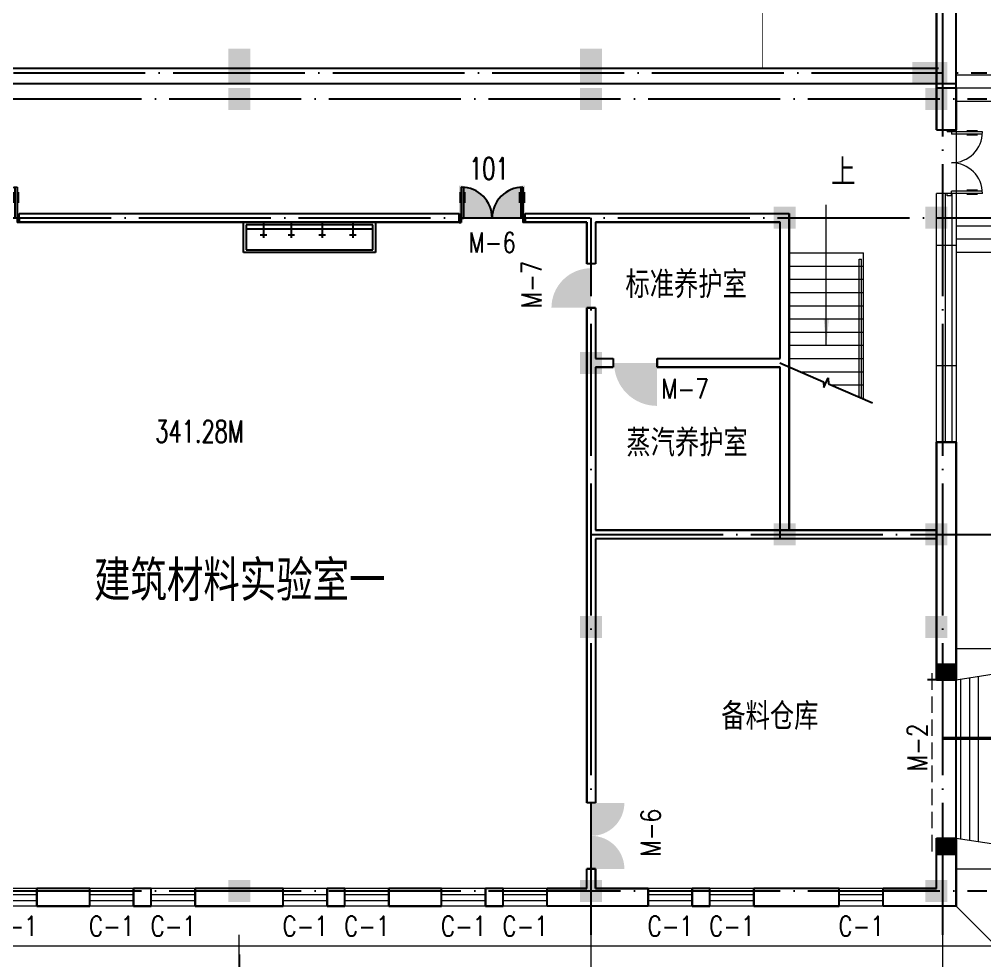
# Model space of a CAD drawing. Extents: x -220435 to 246757, y -381552 to -223577.
# Drawn here: x -117141 to -95192, y -344578 to -323180 of the extents above; entities that cross this region are included whole.
import ezdxf
from ezdxf.enums import TextEntityAlignment as Align

# ---------------------------------------------------------------- set-up
doc = ezdxf.new("R2010")
doc.units = 0
doc.header["$LTSCALE"] = 1500
doc.header["$MEASUREMENT"] = 0
doc.linetypes.add('DASH', pattern=[0.35, 0.25, -0.1])
doc.linetypes.add('DOTE', pattern=[2.42, 2, -0.2, 0.02, -0.2])
doc.layers.get('0').update_dxf_attribs({"linetype": 'CONTINUOUS'})
doc.layers.get('DEFPOINTS').update_dxf_attribs({"linetype": 'CONTINUOUS'})
for name, color, linetype in [('COLUMN', 7, 'CONTINUOUS'), ('DOTE', 7, 'DOTE'), ('JELIBTLTC', 7, 'CONTINUOUS'), ('LVTRY', 7, 'CONTINUOUS'), ('PUB_WALL', 7, 'CONTINUOUS'), ('STAIR', 7, 'CONTINUOUS'), ('WALL', 7, 'CONTINUOUS'), ('WINDOW_TEXT', 7, 'CONTINUOUS'), ('模压门', 90, 'CONTINUOUS'), ('防盗门', 180, 'CONTINUOUS')]:
    doc.layers.add(name, color=color, linetype=linetype)
for name, color, linetype, lineweight in [('PUB_DIM', 7, 'CONTINUOUS', 0), ('WINDOW', 7, 'CONTINUOUS', 0), ('我的', 7, 'CONTINUOUS', 0)]:
    doc.layers.add(name, color=color, linetype=linetype, lineweight=lineweight)
doc.styles.add('_SIMPLEX', font='SIMPLEX.shx', dxfattribs={"width": 0.8})
doc.styles.add('COMP', font='complex', dxfattribs={"bigfont": 'hztxt'})
doc.styles.add('DIM_FONT', font='TXT.shx', dxfattribs={"width": 0.7})
doc.styles.add('JELIBTLZX1', font='arial.ttf', dxfattribs={"width": 0.65})
doc.styles.add('SIMPLEX', font='SIMPLEX.SHX')
doc.dimstyles.new('DIMA150', dxfattribs={"dimscale": 1.5, "dimtxt": 300, "dimasz": 1, "dimexe": 250, "dimexo": 300, "dimgap": 150, "dimtad": 1, "dimdec": 0, "dimzin": 0, "dimdsep": 46, "dimtxsty": 'DIM_FONT', "dimblk": '_DIMX', "dimcen": 0.09, "dimse1": 1, "dimclrt": 7, "dimadec": 0, "dimazin": 0, "dimtfac": 1, "dimtdec": 0, "dimtix": 1, "dimtmove": 2, "dimatfit": 3, "dimldrblk": '_DIMX', "dimfxl": 1, "dimtolj": 1, "dimtzin": 0, "dimarcsym": 0})

# ---------------------------------------------------------------- blocks, each defined once
blk = doc.blocks.new('_DIMX')
blk.add_line((-150, 0), (150, 0))
at = {"const_width": 50}
blk.add_lwpolyline([(-70, -70), (70, 70)], dxfattribs=at)
blk = doc.blocks.new('*D40')
at = {"layer": 'DEFPOINTS', "color": 0, "lineweight": 20}
for p in [(-138141, -343990), (-96141, -343990), (-138141, -349390)]:
    blk.add_point(p, dxfattribs=at)
at = {"layer": 'PUB_DIM', "color": 0, "lineweight": -2}
for p, q in [((-138141, -344440), (-138141, -349765)), ((-96142, -349390), (-138139, -349390))]:
    blk.add_line(p, q, dxfattribs=at)
at = {"layer": 'PUB_DIM', "color": 0, "lineweight": -2, "xscale": 1.5, "yscale": 1.5, "zscale": 1.5, "rotation": 180}
blk.add_blockref('_DIMX', (-138141, -349390), dxfattribs=at)
at = {"layer": 'PUB_DIM', "color": 0, "lineweight": -2, "xscale": 1.5, "yscale": 1.5, "zscale": 1.5}
blk.add_blockref('_DIMX', (-96141, -349390), dxfattribs=at)
at = {"layer": 'PUB_DIM', "color": 7, "insert": (-117141, -348940), "char_height": 450, "attachment_point": 5, "style": 'DIM_FONT'}
blk.add_mtext('\\A1;42000', dxfattribs=at)
blk = doc.blocks.new('_WBLK')
for p, q in [((-0.5, 0.5), (0.5, 0.5)), ((0.5, 0.167), (-0.5, 0.167)), ((0.5, -0.167), (-0.5, -0.167)), ((-0.5, -0.5), (0.5, -0.5))]:
    blk.add_line(p, q)
at = {"layer": 'WINDOW_TEXT', "style": 'SIMPLEX', "flags": 9}
blk.add_attdef('A', text='', height=1, dxfattribs=at).set_placement((0, 1.5), align=Align.MIDDLE)
blk = doc.blocks.new('_FZH')
blk.add_solid([(-0.5, -0.5), (0.5, -0.5), (-0.5, 0.5), (0.5, 0.5)])
blk = doc.blocks.new('*D106')
at = {"layer": 'DEFPOINTS', "color": 0, "lineweight": 20}
for p in [(-120141, -343990), (-112141, -343990), (-120141, -348190)]:
    blk.add_point(p, dxfattribs=at)
at = {"layer": 'PUB_DIM', "color": 0, "lineweight": -2}
for p, q in [((-120141, -344440), (-120141, -348565)), ((-112142, -348190), (-120139, -348190))]:
    blk.add_line(p, q, dxfattribs=at)
at = {"layer": 'PUB_DIM', "color": 0, "lineweight": -2, "xscale": 1.5, "yscale": 1.5, "zscale": 1.5, "rotation": 180}
blk.add_blockref('_DIMX', (-120141, -348190), dxfattribs=at)
at = {"layer": 'PUB_DIM', "color": 0, "lineweight": -2, "xscale": 1.5, "yscale": 1.5, "zscale": 1.5}
blk.add_blockref('_DIMX', (-112141, -348190), dxfattribs=at)
at = {"layer": 'PUB_DIM', "color": 7, "insert": (-116202, -347740), "char_height": 450, "attachment_point": 5, "style": 'DIM_FONT'}
blk.add_mtext('\\A1;8000', dxfattribs=at)
blk = doc.blocks.new('*D107')
at = {"layer": 'DEFPOINTS', "color": 0, "lineweight": 20}
for p in [(-120141, -343990), (-112141, -343990), (-120141, -348190)]:
    blk.add_point(p, dxfattribs=at)
at = {"layer": 'PUB_DIM', "color": 0, "lineweight": -2}
for p, q in [((-120141, -344440), (-120141, -348565)), ((-112142, -348190), (-120139, -348190))]:
    blk.add_line(p, q, dxfattribs=at)
at = {"layer": 'PUB_DIM', "color": 0, "lineweight": -2, "xscale": 1.5, "yscale": 1.5, "zscale": 1.5, "rotation": 180}
blk.add_blockref('_DIMX', (-120141, -348190), dxfattribs=at)
at = {"layer": 'PUB_DIM', "color": 0, "lineweight": -2, "xscale": 1.5, "yscale": 1.5, "zscale": 1.5}
blk.add_blockref('_DIMX', (-112141, -348190), dxfattribs=at)
at = {"layer": 'PUB_DIM', "color": 7, "insert": (-116202, -347740), "char_height": 450, "attachment_point": 5, "style": 'DIM_FONT'}
blk.add_mtext('\\A1;8000', dxfattribs=at)
blk = doc.blocks.new('*D121')
at = {"layer": 'DEFPOINTS', "color": 0, "lineweight": 20}
for p in [(-112141, -343990), (-104141, -343990), (-112141, -348190)]:
    blk.add_point(p, dxfattribs=at)
at = {"layer": 'PUB_DIM', "color": 0, "lineweight": -2}
for p, q in [((-112141, -344440), (-112141, -348565)), ((-104142, -348190), (-112139, -348190))]:
    blk.add_line(p, q, dxfattribs=at)
at = {"layer": 'PUB_DIM', "color": 0, "lineweight": -2, "xscale": 1.5, "yscale": 1.5, "zscale": 1.5, "rotation": 180}
blk.add_blockref('_DIMX', (-112141, -348190), dxfattribs=at)
at = {"layer": 'PUB_DIM', "color": 0, "lineweight": -2, "xscale": 1.5, "yscale": 1.5, "zscale": 1.5}
blk.add_blockref('_DIMX', (-104141, -348190), dxfattribs=at)
at = {"layer": 'PUB_DIM', "color": 7, "insert": (-108117, -347740), "char_height": 450, "attachment_point": 5, "style": 'DIM_FONT'}
blk.add_mtext('\\A1;8000', dxfattribs=at)
blk = doc.blocks.new('*D122')
at = {"layer": 'DEFPOINTS', "color": 0, "lineweight": 20}
for p in [(-112141, -343990), (-104141, -343990), (-112141, -348190)]:
    blk.add_point(p, dxfattribs=at)
at = {"layer": 'PUB_DIM', "color": 0, "lineweight": -2}
for p, q in [((-112141, -344440), (-112141, -348565)), ((-104142, -348190), (-112139, -348190))]:
    blk.add_line(p, q, dxfattribs=at)
at = {"layer": 'PUB_DIM', "color": 0, "lineweight": -2, "xscale": 1.5, "yscale": 1.5, "zscale": 1.5, "rotation": 180}
blk.add_blockref('_DIMX', (-112141, -348190), dxfattribs=at)
at = {"layer": 'PUB_DIM', "color": 0, "lineweight": -2, "xscale": 1.5, "yscale": 1.5, "zscale": 1.5}
blk.add_blockref('_DIMX', (-104141, -348190), dxfattribs=at)
at = {"layer": 'PUB_DIM', "color": 7, "insert": (-108117, -347740), "char_height": 450, "attachment_point": 5, "style": 'DIM_FONT'}
blk.add_mtext('\\A1;8000', dxfattribs=at)
blk = doc.blocks.new('M_A20TUI')
for p, q in [((-0.467, 0.471), (-0.467, -0.062)), ((-0.433, 0.47), (-0.433, 0.004)), ((0.433, 0.47), (0.433, 0.004)), ((0.467, 0.471), (0.467, -0.062)), ((-0.483, 0.396), (-0.483, 0.235)), ((-0.417, 0.396), (-0.417, 0.235)), ((0.417, 0.396), (0.417, 0.235)), ((0.483, 0.396), (0.483, 0.235)), ((-0.5, 0.004), (-0.433, 0.004)), ((-0.5, 0.004), (-0.5, -0.062)), ((0.5, 0.004), (0.433, 0.004)), ((0.5, 0.004), (0.5, -0.062)), ((-0.5, -0.062), (-0.467, -0.062)), ((0.5, -0.062), (0.467, -0.062))]:
    blk.add_line(p, q)
for centre, start, end in [((-0.467, 0.004), 0, 90), ((0.467, 0.004), 90, 180)]:
    blk.add_arc(centre, 0.467, start, end)
blk = doc.blocks.new('_LV16')
for p, q in [((-75.7, 264.7), (73.5, 264.7)), ((0, 0), (0, 329.6))]:
    blk.add_line(p, q)
blk.add_circle((0, 264.7), 16.2)
blk = doc.blocks.new('_SECTION')
at = {"const_width": 0.1}
blk.add_lwpolyline([(2, 0), (0, 0), (0, 3)], dxfattribs=at)
at = {"style": 'COMP'}
blk.add_attdef('A', text='', height=1, dxfattribs=at).set_placement((3, 0), align=Align.MIDDLE)
blk = doc.blocks.new('_ARROW')
blk.add_solid([(0, 0), (-1, 0.1), (-1, -0.1)])

msp = doc.modelspace()

# ---------------------------------------------------------------- hatches: boundary and pattern name
at = {"layer": '模压门'}
msp.add_hatch(color=256, dxfattribs=at).paths.add_polyline_path([(-102642.1, -331967.4, -0.4142136), (-103617.1, -330992.4), (-102642.1, -330992.4)])
at = {"layer": '防盗门'}
for points in [[(-107140.7, -326959.3, -0.4142136), (-106390.7, -327709.3), (-107140.7, -327709.3)], [(-105640.7, -326959.3, 0.4142136), (-106390.7, -327709.3), (-105640.7, -327709.3)], [(-105042.3, -329738.2, -0.4142136), (-104142.3, -328838.2), (-104142.3, -329738.2)], [(-103384.4, -340990.4, -0.4142136), (-104134.4, -341740.4), (-104134.4, -340990.4)], [(-103384.4, -342490.4, 0.4142136), (-104134.4, -341740.4), (-104134.4, -342490.4)]]:
    msp.add_hatch(color=256, dxfattribs=at).paths.add_polyline_path(points)

# ---------------------------------------------------------------- linework, layer by layer
at = {"layer": 'DOTE'}
for p, q in [((-96140.7, -343990.4), (-96140.7, -263400.4)), ((-139056.3, -324400.4), (-95140.7, -324400.4)), ((-139140.7, -324990.4), (-95140.7, -324990.4)), ((-128940.7, -327690.4), (-90940.4, -327690.4)), ((-104140.7, -343990.4), (-104140.7, -327690.4)), ((-104140.7, -334890.4), (-90646.5, -334890.4)), ((-139140.7, -342990.4), (-95140.7, -342990.4))]:
    msp.add_line(p, q, dxfattribs=at)
at = {"layer": 'DOTE', "const_width": 20}
msp.add_lwpolyline([(-100240.7, -324298.4), (-100240.7, -292661.3)], dxfattribs=at)
at = {"layer": 'LVTRY'}
for p, q in [((-112040.2, -328480.4), (-112040.2, -327790.4)), ((-111980.2, -327850.4), (-111980.2, -328420.4)), ((-109100.2, -327850.4), (-111980.2, -327850.4)), ((-109100.2, -328420.4), (-109100.2, -327850.4)), ((-109040.2, -327790.4), (-109040.2, -328480.4)), ((-109100.2, -327950.4), (-111980.2, -327950.4)), ((-109040.2, -328480.4), (-112040.2, -328480.4)), ((-111980.2, -328420.4), (-109100.2, -328420.4))]:
    msp.add_line(p, q, dxfattribs=at)
at = {"layer": 'PUB_DIM'}
for p, q in [((-112140.7, -349990.4), (-112140.7, -343990.4)), ((-112140.7, -349990.4), (-112140.7, -343990.4)), ((-104140.7, -349990.4), (-104140.7, -343990.4)), ((-104140.7, -349990.4), (-104140.7, -343990.4)), ((-96140.7, -349990.4), (-96140.7, -343990.4)), ((-96140.7, -349990.4), (-96140.7, -343990.4))]:
    msp.add_line(p, q, dxfattribs=at)
msp.add_lwpolyline([(-98793.2, -330590.4), (-98793.2, -327394.2)], dxfattribs=at)
at = {"layer": 'PUB_WALL'}
for p, q in [((-96290.7, -325690.4), (-96290.7, -321550.4)), ((-96290.7, -321550.4), (-96290.7, -325690.4)), ((-95840.7, -325690.4), (-95840.7, -321550.4)), ((-95840.7, -325690.4), (-95840.7, -321550.4)), ((-96240.7, -324300.4), (-126240.7, -324300.4)), ((-96240.7, -324300.4), (-126240.7, -324300.4)), ((-95840.7, -324650.4), (-126240.7, -324650.4)), ((-95840.7, -324650.4), (-126240.7, -324650.4)), ((-96290.7, -324740.4), (-95840.7, -324740.4)), ((-96290.7, -324740.4), (-95840.7, -324740.4)), ((-95840.7, -325690.4), (-95840.7, -324740.4)), ((-95840.7, -324740.4), (-95840.7, -325690.4)), ((-96290.7, -325690.4), (-95840.7, -325690.4)), ((-96290.7, -325690.4), (-95840.7, -325690.4)), ((-117140.7, -327590.4), (-107140.7, -327590.4)), ((-117140.7, -327790.4), (-117140.7, -327590.4)), ((-117140.7, -327790.4), (-117140.7, -327590.4)), ((-117140.7, -327590.4), (-107140.7, -327590.4)), ((-107140.7, -327790.4), (-107140.7, -327590.4)), ((-107140.7, -327590.4), (-107140.7, -327790.4)), ((-105640.7, -327590.4), (-99640.7, -327590.4)), ((-105640.7, -327790.4), (-105640.7, -327590.4)), ((-105640.7, -327790.4), (-105640.7, -327590.4)), ((-105640.7, -327590.4), (-99640.7, -327590.4)), ((-99640.7, -334790.4), (-99640.7, -327590.4)), ((-99640.7, -327590.4), (-99640.7, -334790.4)), ((-117140.7, -327790.4), (-107140.7, -327790.4)), ((-107140.7, -327790.4), (-117140.7, -327790.4)), ((-105640.7, -327790.4), (-104240.7, -327790.4)), ((-104240.7, -327790.4), (-105640.7, -327790.4)), ((-104240.7, -327790.4), (-104240.7, -328740.6)), ((-104240.7, -328740.6), (-104240.7, -327790.4)), ((-104040.7, -327790.4), (-99840.7, -327790.4)), ((-104040.7, -327790.4), (-104040.7, -328740.6)), ((-99840.7, -327790.4), (-104040.7, -327790.4)), ((-104040.7, -327790.4), (-104040.7, -328740.6)), ((-99840.7, -330890.4), (-99840.7, -327790.4)), ((-99840.7, -330890.4), (-99840.7, -327790.4)), ((-104040.7, -328740.6), (-104240.7, -328740.6)), ((-104040.7, -328740.6), (-104240.7, -328740.6)), ((-104240.7, -329740.6), (-104240.7, -340990.4)), ((-104040.7, -329740.6), (-104240.7, -329740.6)), ((-104240.7, -340990.4), (-104240.7, -329740.6)), ((-104240.7, -329740.6), (-104040.7, -329740.6)), ((-104040.7, -329740.6), (-104040.7, -330890.4)), ((-104040.7, -329740.6), (-104040.7, -330890.4)), ((-104040.7, -330890.4), (-103640.3, -330890.4)), ((-104040.7, -330890.4), (-103640.3, -330890.4)), ((-103640.3, -330890.4), (-103640.3, -331090.4)), ((-103640.3, -330890.4), (-103640.3, -331090.4)), ((-102640.3, -330890.4), (-102640.3, -331090.4)), ((-102640.3, -330890.4), (-99840.7, -330890.4)), ((-102640.3, -331090.4), (-102640.3, -330890.4)), ((-102640.3, -330890.4), (-99840.7, -330890.4)), ((-104040.7, -331090.4), (-103640.3, -331090.4)), ((-104040.7, -331090.4), (-104040.7, -334790.4)), ((-103640.3, -331090.4), (-104040.7, -331090.4)), ((-104040.7, -331090.4), (-104040.7, -334790.4)), ((-102640.3, -331090.4), (-99840.7, -331090.4)), ((-99840.7, -331090.4), (-102640.3, -331090.4)), ((-99840.7, -334990.4), (-99840.7, -331090.4)), ((-99840.7, -334990.4), (-99840.7, -331090.4)), ((-96290.7, -338190.4), (-96290.7, -332790.4)), ((-96290.7, -332790.4), (-95840.7, -332790.4)), ((-95840.7, -332790.4), (-96290.7, -332790.4)), ((-96290.7, -332790.4), (-96290.7, -338190.4)), ((-95840.7, -343340.4), (-95840.7, -332790.4)), ((-95840.7, -343340.4), (-95840.7, -332790.4)), ((-95840.7, -332790.4), (-95840.7, -338190.4)), ((-95840.7, -338190.4), (-95840.7, -332790.4)), ((-96290.7, -334790.4), (-104040.7, -334790.4)), ((-104040.7, -334790.4), (-96290.7, -334790.4)), ((-96290.7, -334990.4), (-104040.7, -334990.4)), ((-104040.7, -334990.4), (-104040.7, -340990.4)), ((-96290.7, -334990.4), (-104040.7, -334990.4)), ((-104040.7, -334990.4), (-104040.7, -340990.4)), ((-95840.7, -338190.4), (-96490.7, -338190.4)), ((-95840.7, -338190.4), (-96490.7, -338190.4)), ((-95840.7, -338190.4), (-96290.7, -338190.4)), ((-96290.7, -338190.4), (-95840.7, -338190.4)), ((-104040.7, -340990.4), (-104240.7, -340990.4)), ((-104040.7, -340990.4), (-104240.7, -340990.4)), ((-96290.7, -342940.4), (-96290.7, -341790.4)), ((-96290.7, -341790.4), (-95840.7, -341790.4)), ((-96290.7, -342940.4), (-96290.7, -341790.4)), ((-96290.7, -341790.4), (-95840.7, -341790.4)), ((-95840.7, -343340.4), (-95840.7, -341790.4)), ((-95840.7, -341790.4), (-95840.7, -343340.4)), ((-104040.7, -342490.4), (-104240.7, -342490.4)), ((-104240.7, -342940.4), (-104240.7, -342490.4)), ((-104240.7, -342940.4), (-104240.7, -342490.4)), ((-104240.7, -342490.4), (-104040.7, -342490.4)), ((-104040.7, -342940.4), (-104040.7, -342490.4)), ((-104040.7, -342490.4), (-104040.7, -342940.4)), ((-116740.8, -343340.4), (-116740.8, -342940.4)), ((-115540.8, -342940.4), (-116740.8, -342940.4)), ((-115540.8, -342940.4), (-116740.8, -342940.4)), ((-116740.8, -342940.4), (-116740.8, -343340.4)), ((-115540.8, -343340.4), (-115540.8, -342940.4)), ((-115540.8, -343340.4), (-115540.8, -342940.4)), ((-114540.8, -343340.4), (-114540.8, -342940.4)), ((-114140.8, -342940.4), (-114540.8, -342940.4)), ((-114140.8, -342940.4), (-114540.8, -342940.4)), ((-114540.8, -342940.4), (-114540.8, -343340.4)), ((-114140.8, -343340.4), (-114140.8, -342940.4)), ((-114140.8, -343340.4), (-114140.8, -342940.4)), ((-113140.8, -343340.4), (-113140.8, -342940.4)), ((-111140.5, -342940.4), (-113140.8, -342940.4)), ((-111140.5, -342940.4), (-113140.8, -342940.4)), ((-113140.8, -342940.4), (-113140.8, -343340.4)), ((-111140.5, -343340.4), (-111140.5, -342940.4)), ((-111140.5, -343340.4), (-111140.5, -342940.4)), ((-110140.5, -343340.4), (-110140.5, -342940.4)), ((-109740.5, -342940.4), (-110140.5, -342940.4)), ((-109740.5, -342940.4), (-110140.5, -342940.4)), ((-110140.5, -342940.4), (-110140.5, -343340.4)), ((-109740.5, -343340.4), (-109740.5, -342940.4)), ((-109740.5, -343340.4), (-109740.5, -342940.4)), ((-108740.5, -343340.4), (-108740.5, -342940.4)), ((-107540.5, -342940.4), (-108740.5, -342940.4)), ((-107540.5, -342940.4), (-108740.5, -342940.4)), ((-108740.5, -342940.4), (-108740.5, -343340.4)), ((-107540.5, -343340.4), (-107540.5, -342940.4)), ((-107540.5, -343340.4), (-107540.5, -342940.4)), ((-106540.5, -343340.4), (-106540.5, -342940.4)), ((-106140.5, -342940.4), (-106540.5, -342940.4)), ((-106140.5, -342940.4), (-106540.5, -342940.4)), ((-106540.5, -342940.4), (-106540.5, -343340.4)), ((-106140.5, -343340.4), (-106140.5, -342940.4)), ((-106140.5, -343340.4), (-106140.5, -342940.4)), ((-105140.5, -343340.4), (-105140.5, -342940.4)), ((-104240.7, -342940.4), (-105140.5, -342940.4)), ((-105140.5, -343340.4), (-105140.5, -342940.4)), ((-105140.5, -342940.4), (-104240.7, -342940.4)), ((-102840.7, -342940.4), (-104040.7, -342940.4)), ((-104040.7, -342940.4), (-102840.7, -342940.4)), ((-102840.7, -343340.4), (-102840.7, -342940.4)), ((-102840.7, -342940.4), (-102840.7, -343340.4)), ((-101840.7, -343340.4), (-101840.7, -342940.4)), ((-101440.7, -342940.4), (-101840.7, -342940.4)), ((-101440.7, -342940.4), (-101840.7, -342940.4)), ((-101840.7, -342940.4), (-101840.7, -343340.4)), ((-101440.7, -343340.4), (-101440.7, -342940.4)), ((-101440.7, -343340.4), (-101440.7, -342940.4)), ((-100440.7, -343340.4), (-100440.7, -342940.4)), ((-98500.7, -342940.4), (-100440.7, -342940.4)), ((-98500.7, -342940.4), (-100440.7, -342940.4)), ((-100440.7, -342940.4), (-100440.7, -343340.4)), ((-98500.7, -343340.4), (-98500.7, -342940.4)), ((-98500.7, -343340.4), (-98500.7, -342940.4)), ((-97500.7, -343340.4), (-97500.7, -342940.4)), ((-96290.7, -342940.4), (-97500.7, -342940.4)), ((-97500.7, -343340.4), (-97500.7, -342940.4)), ((-97500.7, -342940.4), (-96290.7, -342940.4)), ((-115540.8, -343340.4), (-116740.8, -343340.4)), ((-116740.8, -343340.4), (-115540.8, -343340.4)), ((-114140.8, -343340.4), (-114540.8, -343340.4)), ((-114540.8, -343340.4), (-114140.8, -343340.4)), ((-111140.5, -343340.4), (-113140.8, -343340.4)), ((-113140.8, -343340.4), (-111140.5, -343340.4)), ((-109740.5, -343340.4), (-110140.5, -343340.4)), ((-110140.5, -343340.4), (-109740.5, -343340.4)), ((-107540.5, -343340.4), (-108740.5, -343340.4)), ((-108740.5, -343340.4), (-107540.5, -343340.4)), ((-106140.5, -343340.4), (-106540.5, -343340.4)), ((-106540.5, -343340.4), (-106140.5, -343340.4)), ((-102840.7, -343340.4), (-105140.5, -343340.4)), ((-102840.7, -343340.4), (-105140.5, -343340.4)), ((-101440.7, -343340.4), (-101840.7, -343340.4)), ((-101840.7, -343340.4), (-101440.7, -343340.4)), ((-98500.7, -343340.4), (-100440.7, -343340.4)), ((-100440.7, -343340.4), (-98500.7, -343340.4)), ((-95840.7, -343340.4), (-97500.7, -343340.4)), ((-95840.7, -343340.4), (-97500.7, -343340.4))]:
    msp.add_line(p, q, dxfattribs=at)
at = {"layer": 'STAIR'}
for p, q in [((-99853, -330990.4), (-98854.5, -331418.6)), ((-98854.5, -331418.6), (-98846.7, -331552.6)), ((-98846.7, -331552.6), (-98752, -331332)), ((-98752, -331332), (-98744.2, -331465.9)), ((-98744.2, -331465.9), (-97745.7, -331894.2))]:
    msp.add_line(p, q, dxfattribs=at)
at = {"layer": 'WALL'}
for p, q in [((-96290.7, -325690.4), (-96290.7, -321550.4)), ((-95840.7, -325690.4), (-95840.7, -321550.4)), ((-96240.7, -324300.4), (-126240.7, -324300.4)), ((-95840.7, -324650.4), (-126240.7, -324650.4)), ((-96290.7, -324740.4), (-95840.7, -324740.4)), ((-95840.7, -325690.4), (-95840.7, -324740.4)), ((-96290.7, -325690.4), (-95840.7, -325690.4)), ((-117140.7, -327590.4), (-107140.7, -327590.4)), ((-117140.7, -327790.4), (-117140.7, -327590.4)), ((-107140.7, -327790.4), (-107140.7, -327590.4)), ((-105640.7, -327590.4), (-99640.7, -327590.4)), ((-105640.7, -327790.4), (-105640.7, -327590.4)), ((-99640.7, -334790.4), (-99640.7, -327590.4)), ((-117140.7, -327790.4), (-107140.7, -327790.4)), ((-105640.7, -327790.4), (-104240.7, -327790.4)), ((-104240.7, -327790.4), (-104240.7, -328740.6)), ((-104040.7, -327790.4), (-99840.7, -327790.4)), ((-104040.7, -327790.4), (-104040.7, -328740.6)), ((-99840.7, -330890.4), (-99840.7, -327790.4)), ((-104040.7, -328740.6), (-104240.7, -328740.6)), ((-104240.7, -329740.6), (-104240.7, -340990.4)), ((-104040.7, -329740.6), (-104240.7, -329740.6)), ((-104040.7, -329740.6), (-104040.7, -330890.4)), ((-104040.7, -330890.4), (-103640.3, -330890.4)), ((-103640.3, -330890.4), (-103640.3, -331090.4)), ((-102640.3, -330890.4), (-102640.3, -331090.4)), ((-102640.3, -330890.4), (-99840.7, -330890.4)), ((-104040.7, -331090.4), (-103640.3, -331090.4)), ((-104040.7, -331090.4), (-104040.7, -334790.4)), ((-102640.3, -331090.4), (-99840.7, -331090.4)), ((-99840.7, -334990.4), (-99840.7, -331090.4)), ((-96290.7, -338190.4), (-96290.7, -332790.4)), ((-96290.7, -332790.4), (-95840.7, -332790.4)), ((-95840.7, -343340.4), (-95840.7, -332790.4)), ((-95840.7, -338190.4), (-95840.7, -332790.4)), ((-96290.7, -334790.4), (-104040.7, -334790.4)), ((-96290.7, -334990.4), (-104040.7, -334990.4)), ((-104040.7, -334990.4), (-104040.7, -340990.4)), ((-95840.7, -338190.4), (-96490.7, -338190.4)), ((-96290.7, -338190.4), (-95840.7, -338190.4)), ((-104040.7, -340990.4), (-104240.7, -340990.4)), ((-96290.7, -342940.4), (-96290.7, -341790.4)), ((-96290.7, -341790.4), (-95840.7, -341790.4)), ((-95840.7, -343340.4), (-95840.7, -341790.4)), ((-104040.7, -342490.4), (-104240.7, -342490.4)), ((-104240.7, -342940.4), (-104240.7, -342490.4)), ((-104040.7, -342940.4), (-104040.7, -342490.4)), ((-116740.8, -343340.4), (-116740.8, -342940.4)), ((-115540.8, -342940.4), (-116740.8, -342940.4)), ((-115540.8, -343340.4), (-115540.8, -342940.4)), ((-114540.8, -343340.4), (-114540.8, -342940.4)), ((-114140.8, -342940.4), (-114540.8, -342940.4)), ((-114140.8, -343340.4), (-114140.8, -342940.4)), ((-113140.8, -343340.4), (-113140.8, -342940.4)), ((-111140.5, -342940.4), (-113140.8, -342940.4)), ((-111140.5, -343340.4), (-111140.5, -342940.4)), ((-110140.5, -343340.4), (-110140.5, -342940.4)), ((-109740.5, -342940.4), (-110140.5, -342940.4)), ((-109740.5, -343340.4), (-109740.5, -342940.4)), ((-108740.5, -343340.4), (-108740.5, -342940.4)), ((-107540.5, -342940.4), (-108740.5, -342940.4)), ((-107540.5, -343340.4), (-107540.5, -342940.4)), ((-106540.5, -343340.4), (-106540.5, -342940.4)), ((-106140.5, -342940.4), (-106540.5, -342940.4)), ((-106140.5, -343340.4), (-106140.5, -342940.4)), ((-105140.5, -343340.4), (-105140.5, -342940.4)), ((-104240.7, -342940.4), (-105140.5, -342940.4)), ((-102840.7, -342940.4), (-104040.7, -342940.4)), ((-102840.7, -343340.4), (-102840.7, -342940.4)), ((-101840.7, -343340.4), (-101840.7, -342940.4)), ((-101440.7, -342940.4), (-101840.7, -342940.4)), ((-101440.7, -343340.4), (-101440.7, -342940.4)), ((-100440.7, -343340.4), (-100440.7, -342940.4)), ((-98500.7, -342940.4), (-100440.7, -342940.4)), ((-98500.7, -343340.4), (-98500.7, -342940.4)), ((-97500.7, -343340.4), (-97500.7, -342940.4)), ((-96290.7, -342940.4), (-97500.7, -342940.4)), ((-115540.8, -343340.4), (-116740.8, -343340.4)), ((-114140.8, -343340.4), (-114540.8, -343340.4)), ((-111140.5, -343340.4), (-113140.8, -343340.4)), ((-109740.5, -343340.4), (-110140.5, -343340.4)), ((-107540.5, -343340.4), (-108740.5, -343340.4)), ((-106140.5, -343340.4), (-106540.5, -343340.4)), ((-102840.7, -343340.4), (-105140.5, -343340.4)), ((-101440.7, -343340.4), (-101840.7, -343340.4)), ((-98500.7, -343340.4), (-100440.7, -343340.4)), ((-95840.7, -343340.4), (-97500.7, -343340.4))]:
    msp.add_line(p, q, dxfattribs=at)
at = {"layer": 'WINDOW'}
for p, q in [((-95840.7, -324440.4), (-93440.7, -324440.4)), ((-95840.7, -324740.4), (-93740.7, -324740.4)), ((-95840.7, -325040.4), (-94040.7, -325040.4)), ((-95840.7, -325690.4), (-95840.7, -332790.4)), ((-95840.7, -327143.2), (-96290.7, -327143.2)), ((-96290.7, -332790.4), (-96290.7, -327143.2)), ((-96090.7, -327143.2), (-96090.7, -332790.4)), ((-95940.7, -327143.2), (-95940.7, -332790.4)), ((-94040.7, -327880.4), (-95840.7, -327880.4)), ((-95840.7, -328321.3), (-96290.7, -328321.3)), ((-93740.7, -328180.4), (-95840.7, -328180.4)), ((-99640.7, -328490.4), (-97945.7, -328490.4)), ((-97945.7, -331808.4), (-97945.7, -328490.4)), ((-93440.7, -328480.4), (-95840.7, -328480.4)), ((-98045.7, -328633.5), (-97995.7, -328633.5)), ((-98045.7, -331765.6), (-98045.7, -328633.5)), ((-97995.7, -331787), (-97995.7, -328633.5)), ((-99640.7, -328790.4), (-97945.7, -328790.4)), ((-99640.7, -329090.4), (-97945.7, -329090.4)), ((-99640.7, -329390.4), (-97945.7, -329390.4)), ((-99640.7, -329690.4), (-97945.7, -329690.4)), ((-99640.7, -329990.4), (-97945.7, -329990.4)), ((-99640.7, -330290.4), (-97945.7, -330290.4)), ((-99640.7, -330590.4), (-97945.7, -330590.4)), ((-99640.7, -330890.4), (-97945.7, -330890.4)), ((-99386.7, -331190.4), (-97945.7, -331190.4)), ((-95840.7, -331058.8), (-96290.7, -331058.8)), ((-98850.3, -331490.4), (-98820, -331490.4)), ((-98687.3, -331490.4), (-97945.7, -331490.4)), ((-97987.8, -331790.4), (-97945.7, -331790.4)), ((-95840.7, -338190.4), (-91340.7, -337490.7)), ((-91340.7, -337490.7), (-95840.7, -337490.7)), ((-95840.7, -338190.4), (-95840.7, -341790.4)), ((-95740.7, -338173.8), (-95740.7, -341808.2)), ((-95540.7, -338140.6), (-95540.7, -341843.9)), ((-95340.7, -338107.4), (-95340.7, -341879.5)), ((-95840.7, -341790.4), (-91340.7, -342489.9)), ((-95840.7, -342489.9), (-91340.7, -342489.9)), ((-95840.7, -343340.4), (-94940.7, -344240.4)), ((-139390.7, -344240.4), (-94940.7, -344240.4))]:
    msp.add_line(p, q, dxfattribs=at)
at = {"layer": 'WINDOW', "linetype": 'DASH'}
msp.add_line((-96396, -338044.2), (-96396, -342107.9), dxfattribs=at)
at = {"layer": 'WINDOW', "const_width": 400}
for points in [[(-96065.9, -338190.4), (-96065.9, -337820.4)], [(-96065.9, -342179.8), (-96065.9, -341809.8)]]:
    msp.add_lwpolyline(points, dxfattribs=at)

# ---------------------------------------------------------------- block references
at = {"layer": 'COLUMN', "xscale": 500, "zscale": 500}
for p, yscale in [((-112140.7, -324250.4), 800), ((-104140.7, -324250.4), 800), ((-112140.7, -324990.4), 500), ((-104140.7, -324990.4), 500), ((-96290.7, -324990.4), 500), ((-99740.7, -327690.4), 500), ((-96290.7, -327690.4), 500), ((-104140.7, -330990.4), 500), ((-99740.7, -334890.4), 500), ((-96290.7, -334890.4), 500), ((-104140.7, -336990.4), 500), ((-96290.7, -336990.4), 500), ((-112140.7, -342990.4), 500), ((-104140.7, -342990.4), 500), ((-96290.7, -342990.4), 500)]:
    msp.add_blockref('_FZH', p, dxfattribs=dict(at, yscale=yscale))
at = {"layer": 'COLUMN', "xscale": 500, "yscale": 800, "zscale": 500, "rotation": 90}
msp.add_blockref('_FZH', (-96440.7, -324400.4), dxfattribs=at)
at = {"layer": 'LVTRY', "rotation": 180}
for p in [(-111590.2, -327820.4), (-110957.2, -327820.4), (-110257.2, -327820.4), (-109557.2, -327820.4)]:
    msp.add_blockref('_LV16', p, dxfattribs=at)
at = {"layer": 'PUB_DIM', "xscale": 600, "yscale": 600, "zscale": 600, "rotation": 270}
msp.add_blockref('_ARROW', (-98793.2, -330590.4), dxfattribs=at)
at = {"layer": 'PUB_DIM'}
ref = msp.add_blockref('_SECTION', (-93887.3, -339525.1), dxfattribs=dict(at, xscale=750, yscale=750, zscale=750, rotation=90))
ref.add_attrib('A', '2', dxfattribs={"layer": '0', "height": 750, "style": 'COMP'}).set_placement((-93887.3, -337275.1), align=Align.MIDDLE)
at = {"layer": 'WINDOW', "xscale": 1500, "yscale": 1500, "zscale": 1500, "rotation": 270}
msp.add_blockref('M_A20TUI', (-95950.1, -326440.4), dxfattribs=at)
at = {"layer": 'WINDOW'}
ref = msp.add_blockref('_WBLK', (-117240.8, -343140.4), dxfattribs=dict(at, xscale=1000, yscale=400.0000000000582, zscale=1000, rotation=180))
ref.add_attrib('A', 'C-1', dxfattribs={"layer": 'WINDOW_TEXT', "height": 450, "style": '_SIMPLEX', "width": 0.8, "flags": 8}).set_placement((-117240.8, -343790.4), align=Align.MIDDLE)
ref = msp.add_blockref('_WBLK', (-115040.8, -343140.4), dxfattribs=dict(at, xscale=1000, yscale=400, zscale=1000, rotation=180))
ref.add_attrib('A', 'C-1', dxfattribs={"layer": 'WINDOW_TEXT', "height": 450, "style": '_SIMPLEX', "width": 0.8, "flags": 8}).set_placement((-115040.8, -343790.4), align=Align.MIDDLE)
ref = msp.add_blockref('_WBLK', (-113640.8, -343140.4), dxfattribs=dict(at, xscale=1000, yscale=400, zscale=1000, rotation=180))
ref.add_attrib('A', 'C-1', dxfattribs={"layer": 'WINDOW_TEXT', "height": 450, "style": '_SIMPLEX', "width": 0.8, "flags": 8}).set_placement((-113640.8, -343790.4), align=Align.MIDDLE)
ref = msp.add_blockref('_WBLK', (-110640.5, -343140.4), dxfattribs=dict(at, xscale=1000, yscale=399.9999999999418, zscale=1000, rotation=180))
ref.add_attrib('A', 'C-1', dxfattribs={"layer": 'WINDOW_TEXT', "height": 450, "style": '_SIMPLEX', "width": 0.8, "flags": 8}).set_placement((-110640.5, -343790.4), align=Align.MIDDLE)
ref = msp.add_blockref('_WBLK', (-109240.5, -343140.4), dxfattribs=dict(at, xscale=1000, yscale=400.0000000000582, zscale=1000, rotation=180))
ref.add_attrib('A', 'C-1', dxfattribs={"layer": 'WINDOW_TEXT', "height": 450, "style": '_SIMPLEX', "width": 0.8, "flags": 8}).set_placement((-109240.5, -343790.4), align=Align.MIDDLE)
ref = msp.add_blockref('_WBLK', (-107040.5, -343140.4), dxfattribs=dict(at, xscale=1000, yscale=400, zscale=1000, rotation=180))
ref.add_attrib('A', 'C-1', dxfattribs={"layer": 'WINDOW_TEXT', "height": 450, "style": '_SIMPLEX', "width": 0.8, "flags": 8}).set_placement((-107040.5, -343790.4), align=Align.MIDDLE)
ref = msp.add_blockref('_WBLK', (-105640.5, -343140.4), dxfattribs=dict(at, xscale=1000, yscale=400, zscale=1000, rotation=180))
ref.add_attrib('A', 'C-1', dxfattribs={"layer": 'WINDOW_TEXT', "height": 450, "style": '_SIMPLEX', "width": 0.8, "flags": 8}).set_placement((-105640.5, -343790.4), align=Align.MIDDLE)
ref = msp.add_blockref('_WBLK', (-102340.7, -343140.4), dxfattribs=dict(at, xscale=1000, yscale=400, zscale=1000, rotation=180))
ref.add_attrib('A', 'C-1', dxfattribs={"layer": 'WINDOW_TEXT', "height": 450, "style": '_SIMPLEX', "width": 0.8, "flags": 8}).set_placement((-102340.7, -343790.4), align=Align.MIDDLE)
ref = msp.add_blockref('_WBLK', (-100940.7, -343140.4), dxfattribs=dict(at, xscale=1000, yscale=400, zscale=1000, rotation=180))
ref.add_attrib('A', 'C-1', dxfattribs={"layer": 'WINDOW_TEXT', "height": 450, "style": '_SIMPLEX', "width": 0.8, "flags": 8}).set_placement((-100940.7, -343790.4), align=Align.MIDDLE)
ref = msp.add_blockref('_WBLK', (-98000.7, -343140.4), dxfattribs=dict(at, xscale=1000, yscale=400, zscale=1000, rotation=180))
ref.add_attrib('A', 'C-1', dxfattribs={"layer": 'WINDOW_TEXT', "height": 450, "style": '_SIMPLEX', "width": 0.8, "flags": 8}).set_placement((-98000.7, -343790.4), align=Align.MIDDLE)
at = {"layer": '防盗门'}
ref = msp.add_blockref('M_A20TUI', (-117890.7, -327703), dxfattribs=dict(at, xscale=-1500, yscale=-1500, zscale=1500, rotation=180))
ref.add_attrib('A', 'M-6', dxfattribs={"layer": 'WINDOW_TEXT', "height": 450, "style": '_SIMPLEX', "width": 0.8, "flags": 8}).set_placement((-117890.7, -328253), align=Align.MIDDLE)
ref = msp.add_blockref('M_A20TUI', (-106390.7, -327703), dxfattribs=dict(at, xscale=-1500, yscale=-1500, zscale=1500, rotation=180))
ref.add_attrib('A', 'M-6', dxfattribs={"layer": 'WINDOW_TEXT', "height": 450, "style": '_SIMPLEX', "width": 0.8, "flags": 8}).set_placement((-106390.7, -328253), align=Align.MIDDLE)

# ---------------------------------------------------------------- texts
at = {"layer": 'JELIBTLTC', "style": 'JELIBTLZX1', "width": 0.75}
for s, p in [('上', (-98682, -326902.9)), ('标准养护室', (-103360, -329458.5)), ('蒸汽养护室', (-103340, -333056.5)), ('备料仓库', (-101180.9, -339270.5))]:
    msp.add_text(s, height=540, dxfattribs=at).set_placement(p)
at = {"layer": 'WINDOW', "style": 'SIMPLEX', "width": 0.8}
for s, p in [('M-7', (-105271.7, -329746.6)), ('M-2', (-96500.2, -340268.6)), ('M-6', (-102559.7, -342208.6))]:
    msp.add_text(s, height=450, rotation=90, dxfattribs=at).set_placement(p)
msp.add_text('M-7', height=450, dxfattribs=at).set_placement((-102546.7, -331801.4))
at = {"layer": '我的', "color": 0, "linetype": 'ByBlock', "lineweight": 0, "style": 'JELIBTLZX1', "width": 0.75}
msp.add_text('建筑材料实验室一', height=810, dxfattribs=at).set_placement((-115442.7, -336313.6))
at = {"layer": '我的', "linetype": 'ByBlock', "lineweight": 20, "char_height": 500, "attachment_point": 1, "style": 'DIM_FONT'}
for s, insert, width in [('{\\C1;101}', (-106914.1, -326323), 1460.707), ('{\\C3;341.28M}', (-114048.8, -332297.4), 3732.816)]:
    msp.add_mtext(s, dxfattribs=dict(at, insert=insert, width=width))

# ---------------------------------------------------------------- dimensions: what is measured, and where the dimension line sits
at = {"layer": 'PUB_DIM'}
dim = msp.add_aligned_dim(p1=(-96140.7, -343990.4), p2=(-138140.7, -343990.4), distance=5400, dimstyle='DIMA150', dxfattribs=at)
dim.commit()
dim.dimension.update_dxf_attribs({"geometry": '*D40', "text_midpoint": (-117140.7, -348940.4)})
for base, p1, p2, picture, middle in [((-120140.7, -348190.4), (-112140.7, -343990.4), (-120140.7, -343990.4), '*D106', (-116201.7, -347740.4)), ((-120140.7, -348190.4), (-112140.7, -343990.4), (-120140.7, -343990.4), '*D107', (-116201.7, -347740.4)), ((-112140.7, -348190.4), (-104140.7, -343990.4), (-112140.7, -343990.4), '*D121', (-108116.7, -347740.4)), ((-112140.7, -348190.4), (-104140.7, -343990.4), (-112140.7, -343990.4), '*D122', (-108116.7, -347740.4))]:
    dim = msp.add_linear_dim(base=base, p1=p1, p2=p2, dimstyle='DIMA150', dxfattribs=at)
    dim.commit()
    dim.dimension.update_dxf_attribs({"geometry": picture, "text_midpoint": middle, "dimtype": 160})

doc.saveas('drawing.dxf')
